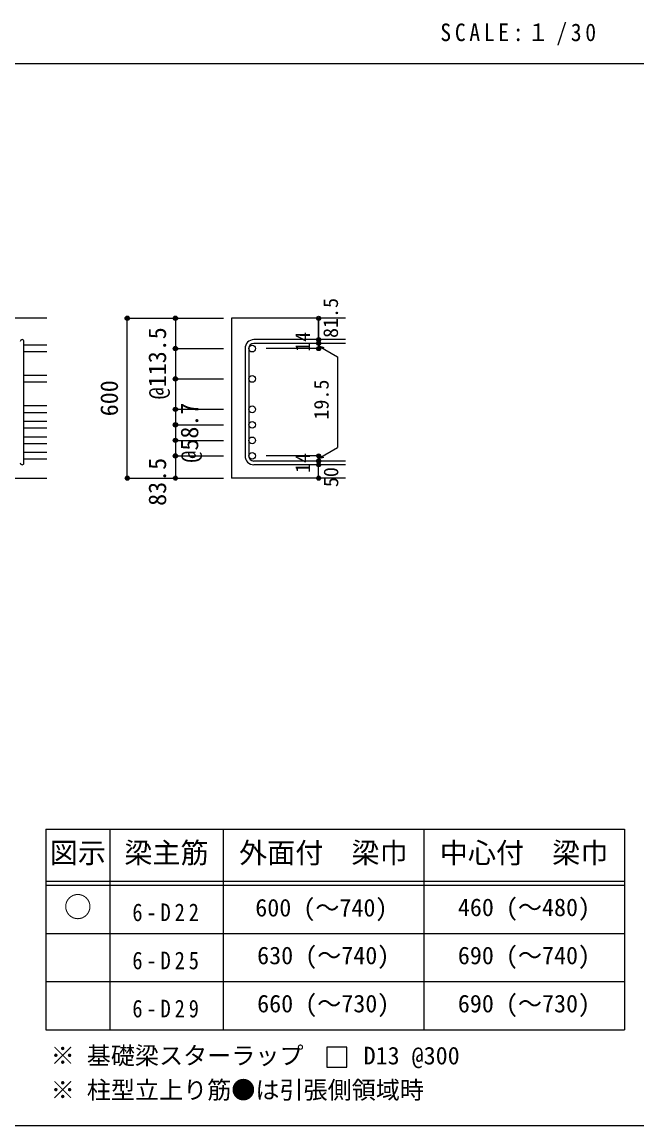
# Model space of a CAD drawing. Units: millimetres at full size, sheet at 1:30, with parts at other scales. Extents: x -5973 to 5954, y -4195 to 4201.
# Drawn here: x 1359 to 3657, y -4195 to -67 of the extents above; entities that cross this region are included whole.
import ezdxf
from ezdxf.enums import TextEntityAlignment as Align

# ---------------------------------------------------------------- set-up
doc = ezdxf.new("R2010")
doc.units = ezdxf.units.MM
doc.header["$LTSCALE"] = 30
doc.header["$PDMODE"] = 32
doc.header["$PDSIZE"] = 15
for name, color, linetype in [('0-1', 2, 'Continuous'), ('0-5', 7, 'Continuous'), ('0-6', 7, 'Continuous'), ('0-D', 4, 'Continuous'), ('6-7_文字', 7, 'Continuous'), ('6-E_枠', 7, 'Continuous'), ('F-0_枠', 6, 'Continuous')]:
    doc.layers.add(name, color=color, linetype=linetype)
doc.styles.add('ＭＳ ゴシック', font='')
doc.styles.get('ＭＳ ゴシック').set_extended_font_data('MS Gothic')

msp = doc.modelspace()

# ---------------------------------------------------------------- linework, layer by layer
at = {"layer": '0-1'}
for p, q in [((1452.44, -1174.89), (52.44, -1174.89)), ((2567.44, -1174.89), (2142.44, -1174.89)), ((2142.44, -1174.89), (2142.44, -1772.89)), ((1052.44, -1772.89), (1452.44, -1772.89)), ((2567.44, -1772.89), (2142.44, -1772.89))]:
    msp.add_line(p, q, dxfattribs=at)
at = {"layer": '0-5'}
for p, q in [((1452.44, -1275.82), (1366.44, -1275.82)), ((1452.44, -1300.82), (1366.44, -1300.82)), ((1452.44, -1389.36), (1366.44, -1389.36)), ((1452.44, -1414.36), (1366.44, -1414.36)), ((1452.44, -1502.89), (1366.44, -1502.89)), ((1452.44, -1527.89), (1366.44, -1527.89)), ((1452.44, -1560.89), (1366.44, -1560.89)), ((1452.44, -1585.89), (1366.44, -1585.89)), ((1452.44, -1618.89), (1366.44, -1618.89)), ((1452.44, -1643.89), (1366.44, -1643.89)), ((1452.44, -1676.89), (1366.44, -1676.89)), ((1452.44, -1701.89), (1366.44, -1701.89))]:
    msp.add_line(p, q, dxfattribs=at)
at = {"layer": '0-5', "color": 3}
for centre in [(2218.94, -1288.32), (2218.94, -1401.86), (2218.94, -1515.39), (2218.94, -1573.39), (2218.94, -1631.39), (2218.94, -1689.39)]:
    msp.add_circle(centre, 12.5, dxfattribs=at)
at = {"layer": '0-6'}
for p, q in [((1366.44, -1715.89), (1366.44, -1261.82)), ((2567.44, -1254.82), (2225.94, -1254.82)), ((2567.44, -1268.82), (2225.94, -1268.82)), ((2192.44, -1288.32), (2192.44, -1689.39)), ((2206.44, -1288.32), (2206.44, -1689.39)), ((2567.44, -1708.89), (2225.94, -1708.89)), ((2567.44, -1722.89), (2225.94, -1722.89))]:
    msp.add_line(p, q, dxfattribs=at)
for centre, radius, start, end in [((1359.44, -1261.82), 7, 0, 180), ((2225.94, -1288.32), 33.5, 90, 180), ((2225.94, -1288.32), 19.5, 90, 180), ((2225.94, -1689.39), 33.5, 180, 270), ((2225.94, -1689.39), 19.5, 180, 270), ((1359.44, -1715.89), 7, 180, 0)]:
    msp.add_arc(centre, radius, start, end, dxfattribs=at)
at = {"layer": '0-D'}
for p, q in [((1752.44, -1174.89), (1932.44, -1174.89)), ((1752.44, -1174.89), (1932.44, -1174.89)), ((1752.44, -1772.89), (1752.44, -1174.89)), ((1752.44, -1772.89), (1752.44, -1174.89)), ((1932.44, -1174.89), (2112.44, -1174.89)), ((1932.44, -1174.89), (2112.44, -1174.89)), ((1932.44, -1174.89), (1932.44, -1288.32)), ((2467.44, -1268.82), (2467.44, -1254.82)), ((2467.44, -1268.82), (2467.44, -1288.32)), ((2467.44, -1278.57), (2486.76, -1283.75)), ((2467.44, -1278.57), (2537.5, -1319.02)), ((1932.44, -1288.32), (2112.44, -1288.32)), ((1932.44, -1288.32), (2112.44, -1288.32)), ((1932.44, -1288.32), (1932.44, -1401.86)), ((2467.44, -1288.32), (2271.35, -1288.32)), ((2537.5, -1319.02), (2537.5, -1658.7)), ((1932.44, -1401.86), (2112.44, -1401.86)), ((1932.44, -1401.86), (1932.44, -1515.39)), ((1932.44, -1403.36), (1932.44, -1689.39)), ((1932.44, -1515.39), (2112.44, -1515.39)), ((1932.44, -1515.39), (1932.44, -1573.39)), ((1932.44, -1573.39), (2112.44, -1573.39)), ((1932.44, -1573.39), (1932.44, -1631.39)), ((1932.44, -1631.39), (2112.44, -1631.39)), ((1932.44, -1631.39), (1932.44, -1689.39)), ((1932.44, -1689.39), (1932.44, -1772.89)), ((1932.44, -1689.39), (2112.44, -1689.39)), ((2467.44, -1689.39), (2271.35, -1689.39)), ((2467.44, -1699.14), (2537.5, -1658.7)), ((2467.44, -1708.89), (2467.44, -1689.39)), ((2467.44, -1699.14), (2486.76, -1693.97)), ((2467.44, -1722.89), (2467.44, -1708.89)), ((2467.44, -1772.89), (2467.44, -1722.89))]:
    msp.add_line(p, q, dxfattribs=at)
for points in [[(1932.44, -1174.89), (1932.44, -1288.32), (1932.44, -1403.36)], [(2467.44, -1174.89), (2467.44, -1254.82), (2467.44, -1174.89)], [(1752.44, -1772.89), (1932.44, -1772.89), (2112.44, -1772.89)]]:
    msp.add_lwpolyline(points, dxfattribs=at)
for centre, radius in [((1752.44, -1174.89), 8), ((1752.44, -1174.89), 7.2), ((1752.44, -1174.89), 6.4), ((1752.44, -1174.89), 5.6), ((1752.44, -1174.89), 4.8), ((1752.44, -1174.89), 4), ((1752.44, -1174.89), 3.2), ((1752.44, -1174.89), 2.4), ((1752.44, -1174.89), 1.6), ((1752.44, -1174.89), 0.8), ((1932.44, -1174.89), 8), ((1932.44, -1174.89), 7.2), ((1932.44, -1174.89), 6.4), ((1932.44, -1174.89), 5.6), ((1932.44, -1174.89), 4.8), ((1932.44, -1174.89), 4), ((1932.44, -1174.89), 3.2), ((1932.44, -1174.89), 2.4), ((1932.44, -1174.89), 1.6), ((1932.44, -1174.89), 0.8), ((2467.44, -1174.89), 4), ((2467.44, -1174.89), 3.6), ((2467.44, -1174.89), 3.2), ((2467.44, -1174.89), 2.8), ((2467.44, -1174.89), 2.4), ((2467.44, -1174.89), 2), ((2467.44, -1174.89), 1.6), ((2467.44, -1174.89), 1.2), ((2467.44, -1174.89), 0.8), ((2467.44, -1174.89), 0.4), ((2467.44, -1254.82), 4), ((2467.44, -1268.82), 4), ((2467.44, -1254.82), 3.6), ((2467.44, -1268.82), 3.6), ((2467.44, -1254.82), 3.2), ((2467.44, -1268.82), 3.2), ((2467.44, -1254.82), 2.8), ((2467.44, -1268.82), 2.8), ((2467.44, -1254.82), 2.4), ((2467.44, -1268.82), 2.4), ((2467.44, -1254.82), 2), ((2467.44, -1268.82), 2), ((2467.44, -1254.82), 1.6), ((2467.44, -1268.82), 1.6), ((2467.44, -1254.82), 1.2), ((2467.44, -1268.82), 1.2), ((2467.44, -1254.82), 0.8), ((2467.44, -1268.82), 0.8), ((2467.44, -1254.82), 0.4), ((2467.44, -1268.82), 0.4), ((1932.44, -1288.32), 8), ((1932.44, -1288.32), 7.2), ((1932.44, -1288.32), 6.4), ((1932.44, -1288.32), 5.6), ((1932.44, -1288.32), 4.8), ((1932.44, -1288.32), 4), ((1932.44, -1288.32), 3.2), ((1932.44, -1288.32), 2.4), ((1932.44, -1288.32), 1.6), ((1932.44, -1288.32), 0.8), ((2467.44, -1288.32), 4), ((2467.44, -1288.32), 3.6), ((2467.44, -1288.32), 3.2), ((2467.44, -1288.32), 2.8), ((2467.44, -1288.32), 2.4), ((2467.44, -1288.32), 2), ((2467.44, -1288.32), 1.6), ((2467.44, -1288.32), 1.2), ((2467.44, -1288.32), 0.8), ((2467.44, -1288.32), 0.4), ((1932.44, -1401.86), 8), ((1932.44, -1401.86), 7.2), ((1932.44, -1401.86), 6.4), ((1932.44, -1401.86), 5.6), ((1932.44, -1401.86), 4.8), ((1932.44, -1401.86), 4), ((1932.44, -1401.86), 3.2), ((1932.44, -1401.86), 2.4), ((1932.44, -1401.86), 1.6), ((1932.44, -1401.86), 0.8), ((1932.44, -1515.39), 8), ((1932.44, -1515.39), 7.2), ((1932.44, -1515.39), 6.4), ((1932.44, -1515.39), 5.6), ((1932.44, -1515.39), 4.8), ((1932.44, -1515.39), 4), ((1932.44, -1515.39), 3.2), ((1932.44, -1515.39), 2.4), ((1932.44, -1515.39), 1.6), ((1932.44, -1515.39), 0.8), ((1932.44, -1573.39), 8), ((1932.44, -1573.39), 7.2), ((1932.44, -1573.39), 6.4), ((1932.44, -1573.39), 5.6), ((1932.44, -1573.39), 4.8), ((1932.44, -1573.39), 4), ((1932.44, -1573.39), 3.2), ((1932.44, -1573.39), 2.4), ((1932.44, -1573.39), 1.6), ((1932.44, -1573.39), 0.8), ((1932.44, -1631.39), 8), ((1932.44, -1631.39), 7.2), ((1932.44, -1631.39), 6.4), ((1932.44, -1631.39), 5.6), ((1932.44, -1631.39), 4.8), ((1932.44, -1631.39), 4), ((1932.44, -1631.39), 3.2), ((1932.44, -1631.39), 2.4), ((1932.44, -1631.39), 1.6), ((1932.44, -1631.39), 0.8), ((1932.44, -1689.39), 8), ((1932.44, -1689.39), 7.2), ((1932.44, -1689.39), 6.4), ((1932.44, -1689.39), 5.6), ((1932.44, -1689.39), 4.8), ((1932.44, -1689.39), 4), ((1932.44, -1689.39), 3.2), ((1932.44, -1689.39), 2.4), ((1932.44, -1689.39), 1.6), ((1932.44, -1689.39), 0.8), ((2467.44, -1689.39), 4), ((2467.44, -1689.39), 3.6), ((2467.44, -1689.39), 3.2), ((2467.44, -1689.39), 2.8), ((2467.44, -1689.39), 2.4), ((2467.44, -1689.39), 2), ((2467.44, -1689.39), 1.6), ((2467.44, -1689.39), 1.2), ((2467.44, -1689.39), 0.8), ((2467.44, -1689.39), 0.4), ((2467.44, -1708.89), 4), ((2467.44, -1722.89), 4), ((2467.44, -1708.89), 3.6), ((2467.44, -1722.89), 3.6), ((2467.44, -1708.89), 3.2), ((2467.44, -1722.89), 3.2), ((2467.44, -1708.89), 2.8), ((2467.44, -1722.89), 2.8), ((2467.44, -1708.89), 2.4), ((2467.44, -1722.89), 2.4), ((2467.44, -1708.89), 2), ((2467.44, -1722.89), 2), ((2467.44, -1708.89), 1.6), ((2467.44, -1722.89), 1.6), ((2467.44, -1708.89), 1.2), ((2467.44, -1722.89), 1.2), ((2467.44, -1708.89), 0.8), ((2467.44, -1722.89), 0.8), ((2467.44, -1708.89), 0.4), ((2467.44, -1722.89), 0.4), ((1752.44, -1772.89), 7.2), ((1752.44, -1772.89), 6.4), ((1752.44, -1772.89), 5.6), ((1752.44, -1772.89), 4.8), ((1752.44, -1772.89), 4), ((1752.44, -1772.89), 3.2), ((1752.44, -1772.89), 2.4), ((1752.44, -1772.89), 1.6), ((1752.44, -1772.89), 0.8), ((1932.44, -1772.89), 7.2), ((1932.44, -1772.89), 6.4), ((1932.44, -1772.89), 5.6), ((1932.44, -1772.89), 4.8), ((1932.44, -1772.89), 4), ((1932.44, -1772.89), 3.2), ((1932.44, -1772.89), 2.4), ((1932.44, -1772.89), 1.6), ((1932.44, -1772.89), 0.8), ((2467.44, -1772.89), 4), ((2467.44, -1772.89), 3.6), ((2467.44, -1772.89), 3.2), ((2467.44, -1772.89), 2.8), ((2467.44, -1772.89), 2.4), ((2467.44, -1772.89), 2), ((2467.44, -1772.89), 1.6), ((2467.44, -1772.89), 1.2), ((2467.44, -1772.89), 0.8), ((2467.44, -1772.89), 0.4)]:
    msp.add_circle(centre, radius, dxfattribs=at)
at = {"layer": '0-D', "color": 7}
for p in [(1752.44, -1174.89), (1752.44, -1174.89), (1932.44, -1174.89), (1932.44, -1174.89), (2467.44, -1174.89), (2467.44, -1254.82), (2467.44, -1268.82), (1932.44, -1288.32), (1932.44, -1288.32), (2467.44, -1288.32), (1932.44, -1401.86), (1932.44, -1401.86), (1932.44, -1515.39), (1932.44, -1515.39), (1932.44, -1573.39), (1932.44, -1573.39), (1932.44, -1631.39), (1932.44, -1631.39), (1932.44, -1689.39), (1932.44, -1689.39), (2467.44, -1689.39), (2467.44, -1689.39), (2467.44, -1708.89), (2467.44, -1722.89), (1752.44, -1772.89), (1752.44, -1772.89), (1932.44, -1772.89), (2467.44, -1772.89)]:
    msp.add_point(p, dxfattribs=at)
at = {"layer": '6-7_文字'}
msp.add_lwpolyline([(2497.6, -3975.24), (2572.6, -3975.24), (2572.6, -3900.24), (2497.6, -3900.24)], close=True, dxfattribs=at)
msp.add_lwpolyline([(2497.6, -3975.24), (2572.6, -3975.24), (2572.6, -3900.24), (2497.6, -3900.24)], close=True, dxfattribs=at)
at = {"layer": '6-E_枠', "color": 3}
for p, q in [((1447.71, -3085.43), (1447.71, -3835.43)), ((1447.71, -3085.43), (3610.24, -3085.43)), ((3610.24, -3085.43), (3610.24, -3835.43)), ((1447.71, -3835.43), (3610.24, -3835.43))]:
    msp.add_line(p, q, dxfattribs=at)
at = {"layer": '6-E_枠'}
for p, q in [((1687.71, -3085.43), (1687.71, -3835.43)), ((2110.24, -3085.43), (2110.24, -3835.43)), ((2860.24, -3085.43), (2860.24, -3835.43)), ((1447.71, -3280.43), (3610.24, -3280.43)), ((1447.71, -3295.43), (3610.24, -3295.43)), ((1447.71, -3475.43), (3610.24, -3475.43)), ((1447.71, -3655.43), (3610.24, -3655.43))]:
    msp.add_line(p, q, dxfattribs=at)
at = {"layer": 'F-0_枠', "color": 2}
msp.add_line((-5972.88, -222.05), (3723.6, -222.05), dxfattribs=at)
at = {"layer": 'F-0_枠'}
msp.add_line((5954.1, -4195.24), (-5972.88, -4195.24), dxfattribs=at)

# ---------------------------------------------------------------- texts
at = {"layer": '0-D', "style": 'ＭＳ ゴシック'}
for s, height, p in [('81.5', 54.99, (2556.33, -1248.49)), ('@113.5', 65.98, (1917.25, -1477.86)), ('14', 54.99, (2452.21, -1300.26)), ('600', 65.98, (1737.44, -1541.39)), ('19.5', 54.99, (2521.42, -1553.78)), ('@58.7', 65.98, (2037.5, -1714.7)), ('14', 54.99, (2452.18, -1753.57)), ('83.5', 65.98, (1917.44, -1876.39)), ('50', 54.99, (2557.44, -1806.39))]:
    msp.add_text(s, height=height, rotation=90, dxfattribs=at).set_placement(p, align=Align.BOTTOM_LEFT)
at = {"layer": '6-7_文字', "color": 2, "style": 'ＭＳ ゴシック'}
for s, p in [('図示', (1462.71, -3235.43)), ('梁主筋', (1741.48, -3235.43)), ('外面付\u3000梁巾', (2170.24, -3235.43)), ('中心付\u3000梁巾', (2920.24, -3235.43)), ('○', (1515.21, -3437.93))]:
    msp.add_text(s, height=76.98, dxfattribs=at).set_placement(p, align=Align.BOTTOM_LEFT)
at = {"layer": '6-7_文字', "style": 'ＭＳ ゴシック'}
for s, p in [('600 (～740)', (2230.71, -3431.92)), ('460 (～480)', (2987.74, -3430.43)), ('630 (～740)', (2237.74, -3610.43)), ('690 (～740)', (2987.74, -3610.43)), ('660 (～730)', (2237.74, -3790.43)), ('690 (～730)', (2987.74, -3790.43)), ('※ 基礎梁スターラップ     D13 @300', (1466.27, -3985.01)), ('※ 柱型立上り筋●は引張側領域時', (1466.27, -4113.51))]:
    msp.add_text(s, height=65.98, dxfattribs=at).set_placement(p, align=Align.BOTTOM_LEFT)
at = {"layer": '6-7_文字', "color": 2, "insert": (2922.26, -154.55), "char_height": 65.98, "attachment_point": 7, "style": 'ＭＳ ゴシック'}
msp.add_mtext('\\T1.34;\\W0.9;SCALE:１/30', dxfattribs=at)
at = {"layer": '6-7_文字', "char_height": 65.98, "attachment_point": 7, "style": 'ＭＳ ゴシック'}
for s, insert in [('\\T1.38;\\W0.85;6-D22', (1771.48, -3430.43)), ('\\T1.38;\\W0.85;6-D25', (1771.48, -3610.43)), ('\\T1.38;\\W0.85;6-D29', (1771.48, -3790.43))]:
    msp.add_mtext(s, dxfattribs=dict(at, insert=insert))

doc.saveas('drawing.dxf')
